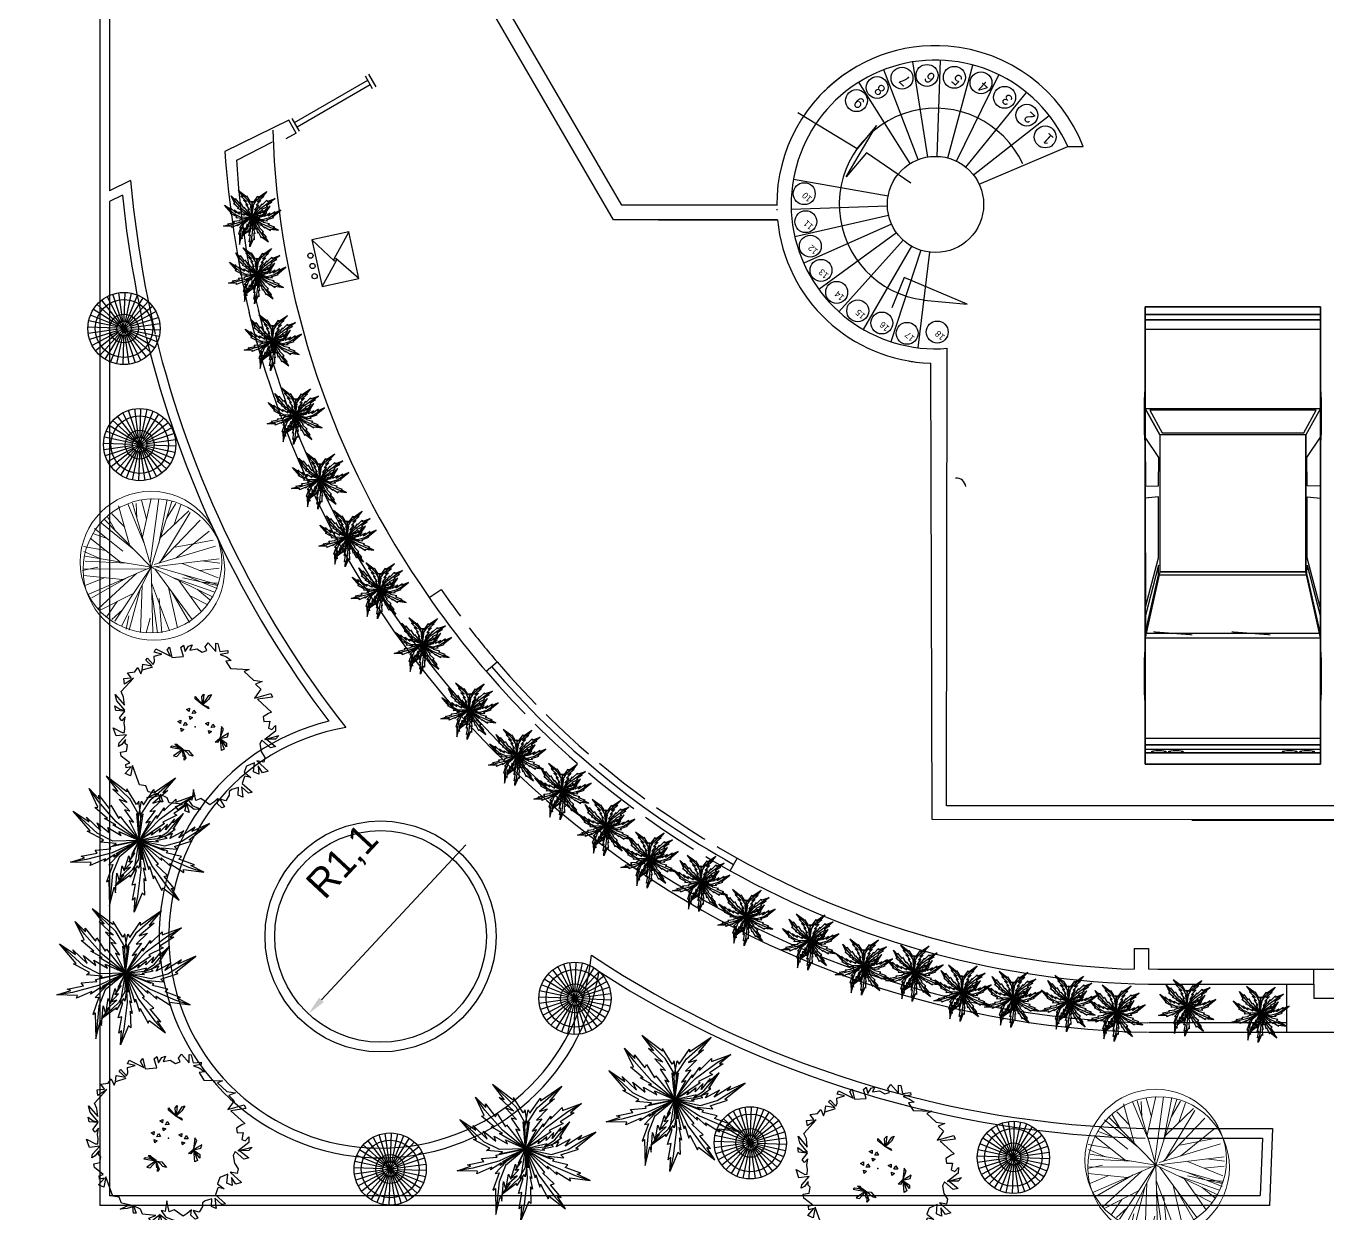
# Model space of a CAD drawing. Header units: millimetres. Extents: x 566 to 755, y 215 to 253.
# Drawn here: x 565.58 to 579.1, y 225.49 to 237.83 of the extents above; entities that cross this region are included whole.
import ezdxf
from ezdxf.enums import TextEntityAlignment as Align

# ---------------------------------------------------------------- set-up
doc = ezdxf.new("R2010")
doc.units = ezdxf.units.MM
doc.header["$LTSCALE"] = 0.05
doc.linetypes.add('ACAD_ISO02W100', pattern=[15, 12, -3])
for name, color, linetype in [('Arbol-Conservar', 84, 'Continuous'), ('escaleras', 30, 'Continuous'), ('muebles', 7, 'Continuous'), ('muros', 2, 'Continuous'), ('ventanas', 1, 'Continuous')]:
    doc.layers.add(name, color=color, linetype=linetype)
doc.layers.add('Arbol-existente', color=40, linetype='Continuous', lineweight=9)
doc.layers.add('TEXTO', color=7, linetype='Continuous', lineweight=9)
doc.styles.add('ARIAL', font='arial.ttf')
doc.dimstyles.new('ISO-25', dxfattribs={"dimtxt": 0.3, "dimasz": 0.2, "dimexe": 0.5, "dimexo": 0.25, "dimtad": 1, "dimtxsty": 'Standard', "dimcen": 0.02, "dimadec": 0, "dimazin": 0, "dimtfac": 1, "dimtmove": 0, "dimatfit": 3, "dimfxl": 1, "dimarcsym": 0})

# ---------------------------------------------------------------- blocks, each defined once
blk = doc.blocks.new('Palma yuca-0')
for points in [[(0, 0), (0.285, 0.887), (0.196, 0.786), (0.21, 1.337), (0.121, 1.236), (-0.121, 1.826), (-0.145, 1.727), (-0.76, 2.383)], [(0, 0), (0.128, 0.902), (-0.085, 1.469), (-0.76, 2.383)], [(-0.76, 2.383), (-0.445, 1.79), (-0.603, 1.901), (-0.187, 1.357), (-0.446, 1.515), (-0.148, 1.052), (-0.32, 1.131), (-0.096, 0.64), (-0.227, 0.731), (0, 0)], [(0, 0), (-0.725, 0.724), (-1.264, 1.484), (-1.539, 1.963), (-1.226, 1.567), (-1.22, 1.697), (-0.918, 1.209), (-0.851, 1.316), (-0.619, 0.824), (-0.571, 0.89), (0, 0), (-0.852, 0.627), (-0.747, 0.617), (-1.111, 0.882), (-1.007, 0.873), (-1.407, 1.287), (-1.304, 1.29), (-1.539, 1.963)], [(0, 0), (0.405, 0.941), (0.913, 1.722), (1.257, 2.154), (1.005, 1.717), (1.127, 1.76), (0.786, 1.299), (0.91, 1.276), (0.538, 0.879), (0.616, 0.859), (0, 0), (0.268, 1.023), (0.298, 0.922), (0.411, 1.358), (0.44, 1.258), (0.678, 1.783), (0.719, 1.688), (1.257, 2.154)], [(0, 0), (-0.51, 0.43), (-0.418, 0.402), (-0.636, 0.732), (-0.544, 0.704), (-0.621, 1.154), (-0.57, 1.103), (-0.446, 1.735)], [(0, 0), (-0.421, 0.499), (-0.508, 0.924), (-0.446, 1.735)], [(-0.446, 1.735), (-0.411, 1.256), (-0.358, 1.383), (-0.403, 0.895), (-0.306, 1.089), (-0.31, 0.695), (-0.237, 0.808), (-0.186, 0.425), (-0.141, 0.53), (0, 0)], [(0, 0), (0.554, 0.749), (0.523, 0.618), (0.963, 0.951), (0.933, 0.82), (1.553, 0.967), (1.487, 0.891), (2.378, 0.775)], [(0, 0), (-0.955, 0.372), (-1.867, 0.558), (-2.417, 0.617), (-1.928, 0.49), (-2.045, 0.432), (-1.477, 0.352), (-1.548, 0.248), (-1.004, 0.234), (-1.044, 0.164), (0, 0), (-0.917, 0.527), (-0.866, 0.435), (-1.256, 0.661), (-1.205, 0.569), (-1.745, 0.768), (-1.707, 0.673), (-2.417, 0.617)], [(0, 0), (0.658, 0.63), (1.242, 0.789), (2.378, 0.775)], [(2.378, 0.775), (1.713, 0.684), (1.895, 0.621), (1.211, 0.641), (1.491, 0.523), (0.94, 0.494), (1.105, 0.401), (0.576, 0.296), (0.726, 0.243), (0, 0)], [(0, 0), (-1.012, -0.158), (-1.895, -0.455), (-2.4, -0.68), (-1.913, -0.545), (-1.985, -0.653), (-1.454, -0.437), (-1.463, -0.563), (-0.985, -0.302), (-0.985, -0.383), (0, 0), (-1.057, -0.005), (-0.967, -0.059), (-1.418, -0.059), (-1.328, -0.113), (-1.895, -0.212), (-1.814, -0.275), (-2.4, -0.68)], [(0, 0), (-0.876, -0.317), (-0.742, -0.325), (-1.186, -0.652), (-1.052, -0.66), (-1.37, -1.213), (-1.278, -1.171), (-1.421, -2.058)], [(0, 0), (-0.792, -0.451), (-1.111, -0.965), (-1.421, -2.058)], [(-1.421, -2.058), (-1.144, -1.447), (-1.136, -1.64), (-0.96, -0.978), (-0.926, -1.28), (-0.742, -0.76), (-0.7, -0.945), (-0.448, -0.467), (-0.44, -0.627), (0, 0)], [(0, 0), (-0.527, -0.409), (-0.434, -0.385), (-0.665, -0.705), (-0.572, -0.681), (-0.668, -1.128), (-0.614, -1.079), (-0.516, -1.716)], [(0, 0), (-0.441, -0.481), (-0.545, -0.902), (-0.516, -1.716)], [(-0.516, -1.716), (-0.462, -1.238), (-0.414, -1.368), (-0.439, -0.878), (-0.35, -1.076), (-0.339, -0.682), (-0.269, -0.798), (-0.203, -0.417), (-0.162, -0.524), (0, 0)], [(0, 0), (-0.038, -1.024), (-0.229, -1.936), (-0.393, -2.463), (-0.316, -1.964), (-0.415, -2.048), (-0.263, -1.495), (-0.387, -1.519), (-0.184, -1.014), (-0.264, -1.023), (0, 0), (0.119, -1.051), (0.055, -0.968), (0.108, -1.415), (0.044, -1.332), (0.012, -1.907), (-0.06, -1.834), (-0.393, -2.463)], [(0, 0), (1.023, 0.055), (1.948, -0.052), (2.489, -0.168), (1.985, -0.136), (2.078, -0.227), (1.513, -0.126), (1.548, -0.247), (1.026, -0.091), (1.043, -0.17), (0, 0), (1.035, 0.214), (0.958, 0.143), (1.399, 0.236), (1.322, 0.165), (1.898, 0.186), (1.832, 0.107), (2.489, -0.168)], [(0, 0), (0.685, -0.631), (0.558, -0.587), (0.842, -1.06), (0.715, -1.015), (0.795, -1.648), (0.726, -1.574), (0.515, -2.447)], [(0, 0), (0.556, -0.722), (0.651, -1.32), (0.515, -2.447)], [(0.515, -2.447), (0.496, -1.777), (0.414, -1.951), (0.507, -1.273), (0.359, -1.538), (0.39, -0.988), (0.28, -1.142), (0.233, -0.604), (0.163, -0.748), (0, 0)], [(0, 0), (0.518, -0.774), (0.494, -0.641), (0.918, -0.994), (0.894, -0.862), (1.507, -1.038), (1.444, -0.959), (2.34, -0.883)], [(0, 0), (0.628, -0.66), (1.205, -0.846), (2.34, -0.883)], [(2.34, -0.883), (1.68, -0.762), (1.865, -0.707), (1.18, -0.696), (1.465, -0.591), (0.917, -0.537), (1.085, -0.452), (0.562, -0.322), (0.714, -0.276), (0, 0)]]:
    blk.add_lwpolyline(points)
blk.add_point((0, 0))
at = {"layer": 'TEXTO', "style": 'ARIAL'}
blk.add_attdef('0', text='', height=2.5, rotation=242.4412, dxfattribs=at).set_placement((-3.103, 1.619), align=Align.MIDDLE_CENTER)
blk = doc.blocks.new('Urapan-0')
for points in [[(-5.38, 0.31), (-5.61, 0.82), (-6.64, 0.82), (-6.46, 1.06), (-5.75, 1.06), (-6.36, 1.57), (-5.99, 1.71), (-5.61, 1.25), (-5.33, 1.71), (-5.29, 1.95), (-5.47, 2.18), (-5.57, 2.65), (-5.15, 2.88), (-5.8, 3.07), (-5.71, 3.26), (-5.24, 3.26), (-5.01, 2.93), (-4.96, 3.35), (-4.87, 3.72), (-4.02, 3.82), (-3.84, 4.19), (-3.13, 3.68), (-3.6, 4.38), (-3.32, 4.52), (-3.88, 4.66), (-4.58, 4.42), (-4.21, 4.8), (-3.46, 4.84), (-4.07, 5.22), (-3.74, 5.36), (-3.46, 4.8), (-3.32, 5.64), (-2.99, 5.59), (-3.27, 5.08), (-2.43, 5.69), (-2.06, 5.5), (-1.49, 5.69), (-2.01, 5.97), (-1.87, 6.11), (-1.49, 5.78), (-1.26, 6.15), (-0.89, 6.57), (-1.12, 6.01), (-1.4, 5.73), (-0.65, 6.15), (-0.23, 5.92), (0.19, 6.2), (1.6, 5.45), (1.17, 6.15), (1.6, 6.29), (1.6, 5.59), (1.83, 5.92), (2.02, 5.73), (1.88, 5.45), (2.72, 5.5), (2.95, 5.31), (2.67, 4.94), (2.91, 4.56), (3.14, 4.56), (3.33, 4.33), (3.28, 4.8), (3.37, 5.08), (3.52, 4.84), (3.52, 4), (4.04, 4.6), (4.63, 4.28), (3.89, 4.1), (3.75, 3.97), (3.98, 3.68), (4.25, 3.46), (4.51, 3.05), (4.5, 3.44), (4.78, 3.4), (4.83, 2.74), (5.39, 3.16), (5.67, 2.93), (5.2, 2.88), (4.87, 2.69), (5.81, 2.55), (6.23, 2.27), (5.15, 2.41), (5.62, 1.99), (6.04, 1.81), (6.04, 0.4), (6.23, 1.2), (6.56, 0.92), (6.18, 0.5), (6.65, 0.4), (6.29, -0.03), (6.32, -0.43), (5.83, -0.22), (5.94, -0.49)], [(-0.45, 1.92), (-0.1, 1.96), (0.11, 1.94), (0.26, 2.06), (-0.45, 1.95), (0.02, 2.13), (0.31, 2.31), (0.35, 2.45), (-0.45, 1.96), (-0.26, 2.78), (-0.49, 2.65), (-0.48, 1.97), (-0.84, 1.7), (-1.39, 1.79), (-1.14, 1.91), (-0.83, 1.89), (-0.45, 1.95), (-1.08, 2.26), (-1.09, 2.49), (-0.89, 2.21), (-0.85, 2.31), (-0.51, 1.99)], [(-0.14, -6.06), (0.04, -5.68), (-0.94, -5.66), (-1.5, -6.03), (-1.26, -5.54), (-1.83, -5.52), (-1.92, -4.68), (-2.62, -5.8), (-2.9, -5.66), (-2.15, -4.77), (-3.61, -4.77), (-3.51, -4.54), (-3.37, -4.07), (-3.65, -3.84), (-3.98, -4.16), (-4.26, -3.7), (-4.54, -3.79), (-4.54, -4.21), (-4.82, -3.88), (-4.64, -2.85), (-5.24, -3.79), (-5.24, -3.42), (-4.73, -2.95), (-5.62, -3), (-5.38, -2.67), (-4.5, -2.67), (-4.59, -2.34), (-5.06, -1.97), (-5.57, -1.83), (-5.76, -1.5), (-5.29, -1.22), (-6.46, -1.22), (-6.23, -0.84), (-5.62, -0.99), (-6.09, -0.56), (-5.67, -0.42), (-5.24, -0.99), (-4.96, -0.38), (-5.15, 0.09), (-5.81, 0.04), (-5.38, 0.28)], [(-2.07, -0.61), (-2.65, -0.67), (-2.83, -0.47), (-2.03, -0.61), (-2.36, -1.08), (-2.24, -1.33), (-2.01, -0.59), (-1.75, -1.32), (-1.49, -1.37), (-2.01, -0.63), (-2.81, -0.21), (-2.73, 0.01), (-2.05, -0.63), (-2.1, -0.25), (-1.95, -0.14), (-1.99, -0.61)], [(5.51, -1.21), (5.94, -0.49), (6.21, -0.89), (5.61, -1.26), (6.26, -1.26), (6.26, -1.45), (5.61, -1.4), (5.7, -1.63), (5.98, -1.91), (5.65, -2.43), (6.17, -2.15), (6.26, -2.43), (5.04, -2.76), (5.56, -2.94), (5.56, -3.22), (4.9, -2.76), (4.29, -3.41), (4.9, -3.78), (4.86, -4.06), (4.44, -3.78), (4.53, -4.25), (4.39, -4.53), (4.25, -4.11), (3.92, -4.53), (3.45, -4.63), (3.26, -4.95), (3.55, -5.09), (3.59, -5.47), (2.7, -5.37), (3.12, -5.84), (2.98, -5.93), (2.47, -5.56), (2.05, -6.03), (1.91, -5.89), (2.28, -5.42), (1.81, -5.61), (1.35, -5.65), (1.63, -5.33), (0.97, -5.14), (-0.14, -6.06)], [(0.7, -1.61), (1.17, -2.07), (1.17, -2.31), (0.69, -1.63), (0.83, -2.5), (0.74, -2.68), (0.64, -2.25), (0.7, -1.64), (0.29, -1.8), (0.14, -1.73), (0.7, -1.63), (1.43, -1.59), (1.56, -1.72), (0.74, -1.64)]]:
    blk.add_lwpolyline(points)
for points in [[(0.74, 0.83), (0.51, 0.74), (0.54, 0.99)], [(0.53, 0.33), (0.74, 0.53), (0.81, 0.25)], [(1, 0.57), (1.26, 0.6), (1.16, 0.36)], [(-0.96, -0.48), (-1.19, -0.57), (-1.15, -0.32)], [(-1.16, -0.98), (-0.95, -0.78), (-0.88, -1.06)], [(-0.69, -0.74), (-0.43, -0.71), (-0.53, -0.95)], [(0.86, -0.3), (0.63, -0.39), (0.67, -0.15)], [(0.66, -0.8), (0.87, -0.6), (0.94, -0.88)], [(1.12, -0.56), (1.39, -0.53), (1.28, -0.77)]]:
    blk.add_lwpolyline(points, close=True)
blk.add_point((0, 0))
at = {"layer": 'TEXTO', "style": 'ARIAL'}
blk.add_attdef('0', text='', height=5, rotation=242.4412, dxfattribs=at).set_placement((-12.41, 6.48), align=Align.MIDDLE_CENTER)
blk = doc.blocks.new('Arbol existente')
for p, q in [((-0.497, 3.502), (-0.397, 4.517)), ((-0.304, 2.139), (0.634, 4.597)), ((0.157, 3.346), (-0.004, 4.602)), ((0.449, 0.98), (0.796, 4.583)), ((-2.312, 2.677), (-2.792, 3.615)), ((-0.366, 1.338), (-2.479, 3.854)), ((-0.45, 1.647), (-1.794, 4.258)), ((-1.111, 3.538), (-1.589, 4.356)), ((0, 0), (-1.205, 4.412)), ((0, 0), (-0.634, 4.465)), ((0, 0), (1.961, 4.275)), ((0.714, 1.556), (1.621, 4.337)), ((1.941, 2.73), (2.546, 4.003)), ((-1.863, 1.259), (-3.593, 2.876)), ((-1.175, 1.245), (-3.376, 3.097)), ((0, 0), (-3.125, 3.309)), ((0.115, 0.251), (3.424, 3.282)), ((0.901, 1.964), (3.1, 3.584)), ((1.442, 0.923), (3.676, 2.745)), ((2.757, 2.48), (3.372, 3.354)), ((-1.829, 0.244), (-4.17, 1.893)), ((-0.74, 0.784), (-3.908, 2.432)), ((0, 0), (3.9, 2.497)), ((2.979, 1.907), (4.193, 2.323)), ((3.109, 1.247), (4.443, 2.075)), ((-2.215, 0.323), (-4.537, 1.071)), ((1.819, 1.165), (4.494, 1.336)), ((3.661, 0.596), (4.573, 0.967)), ((-0.265, -0.077), (-4.545, 0.801)), ((1.709, -0.106), (4.75, 0.053)), ((2.195, 0.486), (4.7, 0.639)), ((-2.074, -0.605), (-4.664, -0.021)), ((-3.334, -0.321), (-4.663, -0.689)), ((0, 0), (-4.482, -1.308)), ((-1.643, -0.479), (-4.435, -1.655)), ((-0.181, -0.208), (-4.214, -2.187)), ((0, 0), (-3.119, -3.587)), ((-0.04, -0.273), (-2.336, -4.074)), ((-0.213, -0.559), (-0.336, -4.682)), ((-0.218, -0.74), (0.528, -4.624)), ((0, 0), (1.973, -4.339)), ((0, 0), (3.932, -2.436)), ((0, 0), (4.675, -0.291)), ((0.232, -0.149), (2.768, -3.866)), ((2.156, -0.134), (4.522, -1.644)), ((3.246, -0.829), (4.494, -0.924)), ((3.53, -0.22), (4.585, -0.548)), ((-3.395, -0.991), (-4.537, -1.042)), ((-1.969, -1.085), (-4.393, -1.96)), ((-2.121, -0.921), (-4.268, -2.119)), ((-3.344, -1.603), (-4.162, -2.253)), ((-1.417, -1.63), (-3.935, -2.548)), ((-0.844, -1.604), (-1.312, -4.538)), ((0.708, -1.558), (2.311, -4.225)), ((1.455, -0.902), (4.151, -2.171)), ((1.836, -1.138), (3.175, -3.528)), ((-2.632, -2.073), (-3.551, -3.101)), ((-2.321, -2.669), (-3.347, -3.395)), ((-0.311, -2.138), (-1.932, -4.269)), ((0.894, -1.967), (0.682, -4.651)), ((2.468, -2.265), (3.606, -2.992)), ((3.007, -1.863), (3.721, -2.589)), ((0.792, -3.255), (1.369, -4.571)), ((1.464, -3.22), (1.692, -4.423))]:
    blk.add_line(p, q)
for centre in [(-0.25, 0), (0.25, -0.25)]:
    blk.add_circle(centre, 4.903)
blk = doc.blocks.new('*D11')
at = {"layer": 'Defpoints', "color": 0}
for p in [(569.261, 228.364), (568.511, 227.559)]:
    blk.add_point(p, dxfattribs=at)
at = {"layer": 'muros', "color": 0, "lineweight": -2}
blk.add_line((570.147, 229.315), (568.648, 227.706), dxfattribs=at)
at = {"layer": 'muros', "color": 0}
blk.add_solid([(568.623, 227.729), (568.672, 227.683), (568.511, 227.559)], dxfattribs=at)
at = {"layer": 'muros', "color": 0, "insert": (568.88, 229.129), "char_height": 0.3, "attachment_point": 5, "rotation": 47.0249}
blk.add_mtext('R1,1', dxfattribs=at)
blk = doc.blocks.new('car')
at = {"color": 8, "extrusion": (-0.51416, 1.80689e-15, 0.857694), "const_width": 0.0127, "elevation": 0.047}
for points in [[(-1.452, 1.997), (-1.857, 2.033)], [(-0.64, 1.997), (-1.045, 2.033)]]:
    blk.add_lwpolyline(points, dxfattribs=at)
at = {"color": 8, "extrusion": (-1.22515e-16, 1, -1.83772e-16)}
for centre, radius in [((-1.259, 0.388, 1.941), 0.388), ((-1.259, 0.388, 1.945), 0.251), ((-3.962, 0.388, 1.941), 0.388), ((-3.962, 0.388, 1.945), 0.251)]:
    blk.add_circle(centre, radius, dxfattribs=at)
at = {"extrusion": (-1.22515e-16, 1, -1.83772e-16)}
for centre, radius in [((-1.259, 0.388, 1.948), 0.194), ((-1.259, 0.388, 1.948), 0.138), ((-3.962, 0.388, 1.948), 0.194), ((-3.962, 0.388, 1.948), 0.138)]:
    blk.add_circle(centre, radius, dxfattribs=at)
at = {"color": 7, "extrusion": (-0.985083, 9.05695e-16, 0.172078)}
for centre in [(-1.801, 0.876, -0.329), (-1.622, 0.876, -0.329), (-0.44, 0.876, -0.329), (-0.26, 0.876, -0.329)]:
    blk.add_circle(centre, 0.0762, dxfattribs=at)
at = {"color": 8, "extrusion": (-1.22515e-16, -1, -1.83772e-16)}
for centre, radius in [((1.259, 0.388, -0.12), 0.388), ((1.259, 0.388, -0.117), 0.251), ((3.962, 0.388, -0.12), 0.388), ((3.962, 0.388, -0.117), 0.251)]:
    blk.add_circle(centre, radius, dxfattribs=at)
at = {"extrusion": (-1.22515e-16, -1, -1.83772e-16)}
for centre, radius in [((1.259, 0.388, -0.114), 0.194), ((1.259, 0.388, -0.114), 0.138), ((3.962, 0.388, -0.114), 0.194), ((3.962, 0.388, -0.114), 0.138)]:
    blk.add_circle(centre, radius, dxfattribs=at)
at = {"color": 8}
for points in [[(0.462, 0.12, 0.713), (0.462, 1.941, 0.713), (0.343, 1.941, 0.673), (0.343, 0.12, 0.673)], [(0.343, 1.941, 0.673), (0.343, 0.12, 0.673), (0.343, 0.12, 0.488), (0.343, 1.941, 0.488)], [(0.343, 0.12, 0.488), (0.343, 1.941, 0.488), (0.546, 1.941, 0.434), (0.546, 0.12, 0.434)], [(0.462, 1.941, 0.713), (0.343, 1.941, 0.673), (0.343, 1.941, 0.488), (0.546, 1.941, 0.434)], [(4.864, 0.12, 0.401), (5.098, 0.12, 0.401), (5.098, 1.941, 0.401), (4.864, 1.941, 0.401)], [(5.098, 1.941, 0.627), (5.098, 1.941, 0.401), (4.864, 1.941, 0.401), (5.019, 1.941, 0.627)], [(5.019, 1.941, 0.627), (5.098, 1.941, 0.627), (5.098, 0.12, 0.627), (5.019, 0.12, 0.627)], [(5.098, 1.941, 0.627), (5.098, 1.941, 0.401), (5.098, 0.12, 0.401), (5.098, 0.12, 0.627)], [(0.462, 0.12, 0.713), (0.343, 0.12, 0.673), (0.343, 0.12, 0.488), (0.546, 0.12, 0.434)], [(5.098, 0.12, 0.627), (5.098, 0.12, 0.401), (4.864, 0.12, 0.401), (5.019, 0.12, 0.627)]]:
    blk.add_3dface(points, dxfattribs=at)
for points in [[(0.496, 0.12, 0.906), (0.496, 1.941, 0.906), (0.462, 1.941, 0.713), (0.462, 0.12, 0.713)], [(1.043, 1.941, 0.762), (0.885, 1.941, 0.604), (0.462, 1.941, 0.713), (0.496, 1.941, 0.906)], [(0.885, 1.941, 0.604), (0.827, 1.941, 0.388), (0.546, 1.941, 0.434), (0.462, 1.941, 0.713)], [(1.043, 1.941, 0.762), (1.259, 1.941, 0.82), (1.238, 1.941, 0.993), (0.496, 1.941, 0.906)], [(1.659, 1.941, 1.042), (1.659, 0.12, 1.042), (0.496, 0.12, 0.906), (0.496, 1.941, 0.906)], [(0.614, 0.12, 0.348), (0.546, 0.12, 0.434), (0.546, 1.941, 0.434), (0.614, 1.941, 0.348)], [(0.546, 1.941, 0.434), (0.614, 1.941, 0.348), (0.831, 1.941, 0.329), (0.827, 1.941, 0.388)], [(1.659, 1.941, 1.042), (1.474, 1.941, 0.762), (1.259, 1.941, 0.82), (1.238, 1.941, 0.993)], [(3.746, 1.941, 0.762), (3.744, 1.941, 1.059), (1.659, 1.941, 1.042), (1.474, 1.941, 0.762)], [(3.589, 1.941, 0.604), (3.746, 1.941, 0.762), (1.474, 1.941, 0.762), (1.632, 1.941, 0.604)], [(1.632, 1.941, 0.604), (1.68, 1.941, 0.426), (3.531, 1.941, 0.388), (3.589, 1.941, 0.604)], [(2.344, 1.789, 1.453), (1.659, 1.941, 1.042), (1.659, 0.12, 1.042), (2.344, 0.273, 1.453)], [(2.344, 1.789, 1.453), (1.659, 1.941, 1.042), (4.042, 1.941, 1.061), (3.766, 1.789, 1.453)], [(1.68, 1.941, 0.426), (1.69, 1.941, 0.277), (3.523, 1.941, 0.277), (3.531, 1.941, 0.388)], [(4.042, 1.941, 1.061), (3.962, 1.941, 0.82), (3.746, 1.941, 0.762), (3.744, 1.941, 1.059)], [(3.766, 1.789, 1.453), (4.042, 1.941, 1.061), (4.042, 0.12, 1.061), (3.766, 0.273, 1.453)], [(4.963, 1.941, 0.942), (4.042, 1.941, 1.061), (3.962, 1.941, 0.82), (4.178, 1.941, 0.762)], [(4.042, 0.12, 1.061), (4.963, 0.12, 0.942), (4.963, 1.941, 0.942), (4.042, 1.941, 1.061)], [(4.336, 1.941, 0.604), (4.178, 1.941, 0.762), (4.963, 1.941, 0.942), (4.963, 1.941, 0.81)], [(4.336, 1.941, 0.604), (4.963, 1.941, 0.81), (5.019, 1.941, 0.762), (5.019, 1.941, 0.627)], [(4.394, 1.941, 0.388), (4.336, 1.941, 0.604), (5.019, 1.941, 0.627), (4.864, 1.941, 0.401)], [(4.864, 1.941, 0.401), (4.839, 1.941, 0.365), (4.389, 1.941, 0.325), (4.394, 1.941, 0.388)], [(4.963, 0.12, 0.81), (5.019, 0.12, 0.762), (5.019, 1.941, 0.762), (4.963, 1.941, 0.81)], [(4.963, 0.12, 0.942), (4.963, 0.12, 0.81), (4.963, 1.941, 0.81), (4.963, 1.941, 0.942)], [(5.019, 0.12, 0.762), (5.019, 0.12, 0.627), (5.019, 1.941, 0.627), (5.019, 1.941, 0.762)], [(3.766, 1.789, 1.453), (2.344, 1.789, 1.453), (2.344, 0.273, 1.453), (3.766, 0.273, 1.453)], [(4.042, 0.12, 1.061), (3.766, 0.273, 1.453), (2.344, 0.273, 1.453), (1.659, 0.12, 1.042)], [(1.043, 0.12, 0.762), (0.885, 0.12, 0.604), (0.462, 0.12, 0.713), (0.496, 0.12, 0.906)], [(0.885, 0.12, 0.604), (0.827, 0.12, 0.388), (0.546, 0.12, 0.434), (0.462, 0.12, 0.713)], [(1.043, 0.12, 0.762), (1.259, 0.12, 0.82), (1.238, 0.12, 0.993), (0.496, 0.12, 0.906)], [(0.546, 0.12, 0.434), (0.614, 0.12, 0.348), (0.831, 0.12, 0.329), (0.827, 0.12, 0.388)], [(1.659, 0.12, 1.042), (1.474, 0.12, 0.762), (1.259, 0.12, 0.82), (1.238, 0.12, 0.993)], [(3.746, 0.12, 0.762), (3.744, 0.12, 1.059), (1.659, 0.12, 1.042), (1.474, 0.12, 0.762)], [(1.632, 0.12, 0.604), (1.68, 0.12, 0.426), (3.531, 0.12, 0.388), (3.589, 0.12, 0.604)], [(1.68, 0.12, 0.426), (1.69, 0.12, 0.277), (3.523, 0.12, 0.277), (3.531, 0.12, 0.388)], [(4.042, 0.12, 1.061), (3.962, 0.12, 0.82), (3.746, 0.12, 0.762), (3.744, 0.12, 1.059)], [(4.963, 0.12, 0.942), (4.042, 0.12, 1.061), (3.962, 0.12, 0.82), (4.178, 0.12, 0.762)], [(4.336, 0.12, 0.604), (4.178, 0.12, 0.762), (4.963, 0.12, 0.942), (4.963, 0.12, 0.81)], [(4.336, 0.12, 0.604), (4.963, 0.12, 0.81), (5.019, 0.12, 0.762), (5.019, 0.12, 0.627)], [(4.394, 0.12, 0.388), (4.336, 0.12, 0.604), (5.019, 0.12, 0.627), (4.864, 0.12, 0.401)], [(4.864, 0.12, 0.401), (4.839, 0.12, 0.365), (4.389, 0.12, 0.325), (4.394, 0.12, 0.388)]]:
    blk.add_3dface(points)
at = {"color": 4}
for points in [[(2.311, 1.802, 1.437), (2.311, 0.261, 1.437), (1.701, 0.125, 1.071), (1.701, 1.941, 1.071)], [(2.311, 1.802, 1.437), (2.412, 1.803, 1.423), (1.888, 1.939, 1.067), (1.701, 1.941, 1.071)], [(1.977, 1.939, 1.069), (2.488, 1.803, 1.425), (3.124, 1.803, 1.429), (3.108, 1.941, 1.073)], [(3.238, 1.802, 1.432), (3.53, 1.8, 1.439), (3.743, 1.941, 1.077), (3.235, 1.94, 1.076)], [(3.788, 0.294, 1.427), (4.022, 0.167, 1.094), (4.022, 1.894, 1.094), (3.788, 1.767, 1.427)], [(2.311, 0.261, 1.437), (2.412, 0.259, 1.423), (1.888, 0.122, 1.067), (1.701, 0.125, 1.071)], [(1.977, 0.123, 1.069), (2.488, 0.259, 1.425), (3.124, 0.259, 1.429), (3.108, 0.121, 1.073)], [(3.238, 0.26, 1.432), (3.53, 0.261, 1.439), (3.743, 0.12, 1.077), (3.235, 0.122, 1.076)]]:
    blk.add_3dface(points, dxfattribs=at)
at = {"invisible_edges": 2}
blk.add_3dface([(3.589, 0.12, 0.604), (3.746, 0.12, 0.762), (1.474, 0.12, 0.762), (1.632, 0.12, 0.604)], dxfattribs=at)

msp = doc.modelspace()

# ---------------------------------------------------------------- linework, layer by layer
at = {"layer": 'Arbol-Conservar'}
for p, q in [((566.59, 234.688), (566.364, 234.977)), ((566.56, 234.748), (566.419, 235.013)), ((566.592, 234.689), (566.479, 235.039)), ((566.584, 234.756), (566.543, 235.053)), ((566.595, 234.689), (566.608, 235.057)), ((566.598, 234.689), (566.735, 235.03)), ((566.61, 234.755), (566.673, 235.049)), ((566.634, 234.746), (566.793, 235)), ((566.588, 234.686), (566.277, 234.881)), ((566.539, 234.732), (566.316, 234.933)), ((566.6, 234.688), (566.846, 234.961)), ((566.601, 234.686), (566.926, 234.858)), ((566.654, 234.728), (566.89, 234.913)), ((566.52, 234.685), (566.22, 234.695)), ((566.587, 234.684), (566.228, 234.76)), ((566.525, 234.71), (566.247, 234.822)), ((566.602, 234.683), (566.966, 234.734)), ((566.666, 234.705), (566.951, 234.798)), ((566.587, 234.681), (566.223, 234.63)), ((566.523, 234.659), (566.238, 234.566)), ((566.588, 234.678), (566.264, 234.506)), ((566.536, 234.636), (566.299, 234.451)), ((566.59, 234.676), (566.344, 234.403)), ((566.555, 234.618), (566.396, 234.364)), ((566.592, 234.675), (566.454, 234.334)), ((566.579, 234.609), (566.517, 234.315)), ((566.594, 234.674), (566.582, 234.307)), ((566.597, 234.675), (566.711, 234.325)), ((566.599, 234.676), (566.826, 234.386)), ((566.601, 234.678), (566.913, 234.483)), ((566.602, 234.68), (566.962, 234.604)), ((566.605, 234.608), (566.647, 234.311)), ((566.63, 234.616), (566.771, 234.351)), ((566.65, 234.632), (566.873, 234.431)), ((566.664, 234.654), (566.942, 234.542)), ((566.67, 234.679), (566.97, 234.669)), ((566.753, 233.481), (566.527, 233.77)), ((566.723, 233.541), (566.582, 233.806)), ((566.755, 233.482), (566.642, 233.831)), ((566.747, 233.549), (566.706, 233.846)), ((566.758, 233.482), (566.771, 233.849)), ((566.761, 233.482), (566.898, 233.822)), ((566.763, 233.48), (567.009, 233.753)), ((566.773, 233.548), (566.836, 233.841)), ((566.798, 233.538), (566.956, 233.793)), ((566.688, 233.503), (566.41, 233.615)), ((566.751, 233.479), (566.44, 233.673)), ((566.702, 233.525), (566.479, 233.726)), ((566.764, 233.478), (567.089, 233.651)), ((566.817, 233.521), (567.053, 233.705)), ((566.683, 233.477), (566.383, 233.488)), ((566.75, 233.476), (566.391, 233.553)), ((566.765, 233.476), (567.129, 233.527)), ((566.829, 233.498), (567.114, 233.59)), ((566.75, 233.474), (566.386, 233.422)), ((566.686, 233.451), (566.401, 233.359)), ((566.751, 233.471), (566.427, 233.299)), ((566.699, 233.428), (566.462, 233.244)), ((566.753, 233.469), (566.507, 233.196)), ((566.718, 233.411), (566.559, 233.157)), ((566.755, 233.468), (566.617, 233.127)), ((566.742, 233.401), (566.68, 233.108)), ((566.758, 233.467), (566.745, 233.1)), ((566.76, 233.467), (566.874, 233.118)), ((566.762, 233.469), (566.989, 233.179)), ((566.764, 233.471), (567.076, 233.276)), ((566.765, 233.473), (567.125, 233.397)), ((566.768, 233.4), (566.81, 233.103)), ((566.793, 233.408), (566.934, 233.143)), ((566.814, 233.424), (567.036, 233.224)), ((566.827, 233.447), (567.105, 233.334)), ((566.833, 233.472), (567.133, 233.462)), ((571.279, 227.728), (571.165, 228.077)), ((571.271, 227.795), (571.229, 228.092)), ((571.281, 227.728), (571.294, 228.095)), ((571.297, 227.794), (571.359, 228.087)), ((571.225, 227.771), (571.002, 227.972)), ((571.276, 227.726), (571.05, 228.016)), ((571.246, 227.787), (571.105, 228.052)), ((571.284, 227.728), (571.421, 228.068)), ((571.286, 227.726), (571.532, 227.999)), ((571.321, 227.784), (571.48, 228.039)), ((571.34, 227.767), (571.577, 227.951)), ((571.274, 227.722), (570.914, 227.799)), ((571.211, 227.749), (570.933, 227.861)), ((571.275, 227.725), (570.963, 227.919)), ((571.288, 227.724), (571.612, 227.897)), ((571.352, 227.744), (571.638, 227.836)), ((571.206, 227.723), (570.906, 227.734)), ((571.274, 227.72), (570.91, 227.668)), ((571.21, 227.697), (570.924, 227.605)), ((571.274, 227.717), (570.95, 227.545)), ((571.222, 227.674), (570.986, 227.49)), ((571.276, 227.715), (571.03, 227.442)), ((571.278, 227.714), (571.141, 227.373)), ((571.281, 227.713), (571.268, 227.346)), ((571.283, 227.713), (571.397, 227.364)), ((571.286, 227.715), (571.512, 227.425)), ((571.287, 227.717), (571.599, 227.522)), ((571.288, 227.722), (571.652, 227.773)), ((571.288, 227.719), (571.648, 227.643)), ((571.337, 227.67), (571.56, 227.47)), ((571.351, 227.692), (571.629, 227.58)), ((571.356, 227.718), (571.656, 227.707)), ((571.241, 227.657), (571.082, 227.403)), ((571.265, 227.647), (571.203, 227.354)), ((571.291, 227.646), (571.333, 227.349)), ((571.316, 227.654), (571.457, 227.389)), ((573.092, 226.294), (573.05, 226.591)), ((573.103, 226.227), (573.116, 226.594)), ((573.118, 226.293), (573.181, 226.586)), ((573.047, 226.27), (572.824, 226.47)), ((573.098, 226.225), (572.872, 226.515)), ((573.067, 226.286), (572.927, 226.551)), ((573.1, 226.227), (572.987, 226.576)), ((573.105, 226.226), (573.243, 226.567)), ((573.108, 226.225), (573.353, 226.498)), ((573.142, 226.283), (573.301, 226.537)), ((573.162, 226.266), (573.398, 226.45)), ((569.351, 226.021), (569.309, 226.318)), ((569.361, 225.954), (569.374, 226.321)), ((569.377, 226.02), (569.439, 226.314)), ((573.033, 226.248), (572.755, 226.36)), ((573.096, 226.223), (572.785, 226.418)), ((573.109, 226.223), (573.434, 226.395)), ((573.174, 226.243), (573.459, 226.335)), ((575.781, 226.119), (575.559, 226.319)), ((575.833, 226.074), (575.606, 226.364)), ((575.802, 226.135), (575.661, 226.4)), ((575.835, 226.076), (575.721, 226.425)), ((575.827, 226.143), (575.785, 226.44)), ((575.837, 226.076), (575.85, 226.443)), ((575.84, 226.075), (575.978, 226.416)), ((575.842, 226.074), (576.088, 226.347)), ((575.853, 226.142), (575.915, 226.435)), ((575.877, 226.132), (576.036, 226.386)), ((569.305, 225.997), (569.082, 226.198)), ((569.356, 225.953), (569.13, 226.242)), ((569.326, 226.013), (569.185, 226.278)), ((569.359, 225.954), (569.245, 226.303)), ((569.364, 225.954), (569.502, 226.294)), ((569.366, 225.952), (569.612, 226.225)), ((569.401, 226.01), (569.56, 226.265)), ((569.42, 225.993), (569.657, 226.178)), ((573.028, 226.222), (572.728, 226.233)), ((573.095, 226.218), (572.731, 226.167)), ((573.095, 226.221), (572.736, 226.297)), ((573.031, 226.196), (572.746, 226.104)), ((573.096, 226.216), (572.771, 226.043)), ((573.098, 226.214), (572.852, 225.941)), ((573.1, 226.212), (572.962, 225.872)), ((573.102, 226.212), (573.089, 225.845)), ((573.105, 226.212), (573.218, 225.863)), ((573.107, 226.214), (573.333, 225.924)), ((573.109, 226.215), (573.421, 226.021)), ((573.11, 226.22), (573.474, 226.272)), ((573.11, 226.218), (573.469, 226.141)), ((573.172, 226.191), (573.45, 226.079)), ((573.178, 226.217), (573.477, 226.206)), ((575.768, 226.097), (575.49, 226.209)), ((575.831, 226.072), (575.519, 226.267)), ((575.844, 226.072), (576.168, 226.245)), ((575.896, 226.115), (576.133, 226.299)), ((575.909, 226.092), (576.194, 226.184)), ((569.292, 225.975), (569.013, 226.087)), ((569.355, 225.951), (569.043, 226.145)), ((569.368, 225.95), (569.692, 226.123)), ((569.432, 225.97), (569.718, 226.063)), ((573.043, 226.173), (572.807, 225.989)), ((573.063, 226.156), (572.904, 225.901)), ((573.087, 226.146), (573.025, 225.853)), ((573.113, 226.145), (573.155, 225.848)), ((573.138, 226.153), (573.279, 225.888)), ((573.158, 226.169), (573.381, 225.968)), ((575.762, 226.071), (575.462, 226.082)), ((575.83, 226.067), (575.466, 226.016)), ((575.83, 226.07), (575.47, 226.146)), ((575.766, 226.045), (575.481, 225.953)), ((575.831, 226.065), (575.506, 225.892)), ((575.832, 226.063), (575.586, 225.79)), ((575.834, 226.062), (575.697, 225.721)), ((575.837, 226.061), (575.824, 225.694)), ((575.84, 226.061), (575.953, 225.712)), ((575.842, 226.063), (576.068, 225.773)), ((575.844, 226.064), (576.155, 225.87)), ((575.845, 226.07), (576.209, 226.121)), ((575.845, 226.067), (576.204, 225.99)), ((575.912, 226.066), (576.212, 226.055)), ((569.286, 225.949), (568.986, 225.96)), ((569.354, 225.946), (568.99, 225.895)), ((569.354, 225.948), (568.994, 226.025)), ((569.29, 225.924), (569.004, 225.831)), ((569.354, 225.943), (569.03, 225.771)), ((569.356, 225.941), (569.11, 225.668)), ((569.358, 225.94), (569.221, 225.599)), ((569.361, 225.939), (569.348, 225.572)), ((569.363, 225.94), (569.477, 225.59)), ((569.366, 225.941), (569.592, 225.651)), ((569.367, 225.943), (569.679, 225.748)), ((569.368, 225.945), (569.728, 225.869)), ((569.369, 225.948), (569.732, 225.999)), ((569.431, 225.919), (569.709, 225.806)), ((569.436, 225.944), (569.736, 225.934)), ((575.778, 226.022), (575.542, 225.838)), ((575.797, 226.005), (575.638, 225.75)), ((575.822, 225.995), (575.759, 225.702)), ((575.848, 225.994), (575.889, 225.697)), ((575.872, 226.002), (576.013, 225.737)), ((575.893, 226.018), (576.116, 225.818)), ((575.907, 226.04), (576.185, 225.928)), ((569.302, 225.901), (569.066, 225.716)), ((569.321, 225.883), (569.162, 225.629)), ((569.345, 225.873), (569.283, 225.58)), ((569.372, 225.872), (569.413, 225.575)), ((569.396, 225.88), (569.537, 225.616)), ((569.417, 225.897), (569.64, 225.696))]:
    msp.add_line(p, q, dxfattribs=at)
for centre, radius in [((566.595, 234.682), 0.375), ((566.595, 234.682), 0.3), ((566.595, 234.682), 0.15), ((566.595, 234.682), 0.075), ((566.595, 234.682), 0.0075), ((566.758, 233.475), 0.375), ((566.758, 233.475), 0.3), ((566.758, 233.475), 0.15), ((566.758, 233.475), 0.075), ((566.758, 233.475), 0.0075), ((571.281, 227.721), 0.375), ((571.281, 227.721), 0.3), ((571.281, 227.721), 0.15), ((571.281, 227.721), 0.075), ((571.281, 227.721), 0.0075), ((573.103, 226.219), 0.375), ((573.103, 226.219), 0.3), ((569.361, 225.947), 0.375), ((573.103, 226.219), 0.15), ((575.837, 226.068), 0.375), ((575.837, 226.068), 0.3), ((569.361, 225.947), 0.3), ((573.103, 226.219), 0.075), ((573.103, 226.219), 0.0075), ((575.837, 226.068), 0.15), ((569.361, 225.947), 0.15), ((575.837, 226.068), 0.075), ((575.837, 226.068), 0.0075), ((569.361, 225.947), 0.075), ((569.361, 225.947), 0.0075)]:
    msp.add_circle(centre, radius, dxfattribs=at)
at = {"layer": 'escaleras'}
for p, q in [((574.95, 236.464), (574.793, 237.452)), ((575.045, 236.47), (575.08, 237.47)), ((575.157, 236.454), (575.416, 237.419)), ((574.849, 236.437), (574.49, 237.371)), ((575.247, 236.42), (575.686, 237.319)), ((575.247, 236.42), (575.686, 237.319)), ((574.763, 236.395), (574.233, 237.243)), ((575.343, 236.359), (575.972, 237.136)), ((575.422, 236.278), (576.21, 236.894)), ((575.481, 236.182), (576.402, 236.573)), ((574.536, 236.057), (573.551, 236.231)), ((574.528, 235.953), (573.529, 235.918)), ((574.541, 235.858), (573.566, 235.633)), ((574.571, 235.767), (573.658, 235.36)), ((574.624, 235.677), (573.815, 235.089)), ((574.693, 235.599), (574.024, 234.856)), ((574.778, 235.538), (574.278, 234.672)), ((574.874, 235.495), (574.565, 234.544)), ((574.967, 235.474), (574.845, 234.482))]:
    msp.add_line(p, q, dxfattribs=at)
at = {"layer": 'escaleras', "color": 5}
for p, q in [((574.214, 236.548), (573.597, 236.922)), ((574.099, 236.259), (574.414, 236.793)), ((574.414, 236.793), (574.214, 236.548)), ((574.312, 236.507), (574.099, 236.259)), ((574.77, 236.192), (574.312, 236.507))]:
    msp.add_line(p, q, dxfattribs=at)
at = {"layer": 'escaleras', "color": 4}
for p, q in [((574.703, 235.212), (574.575, 234.898)), ((575.356, 234.936), (574.703, 235.212)), ((574.906, 234.978), (575.356, 234.936))]:
    msp.add_line(p, q, dxfattribs=at)
at = {"layer": 'escaleras'}
for centre in [(574.68, 237.284), (574.94, 237.312), (575.224, 237.292), (574.422, 237.186), (575.501, 237.235), (574.207, 237.05), (575.746, 237.084), (575.977, 236.899), (576.168, 236.673), (573.664, 236.083), (573.68, 235.792), (573.727, 235.538), (573.838, 235.286), (574.001, 235.057), (574.22, 234.866), (574.47, 234.739), (574.733, 234.632), (575.046, 234.645)]:
    msp.add_circle(centre, 0.114, dxfattribs=at)
at = {"layer": 'escaleras', "color": 4}
msp.add_arc((575.028, 235.971), 1, 25, 263, dxfattribs=at)
at = {"layer": 'muebles'}
for p, q in [((568.932, 235.686), (568.777, 235.403)), ((568.547, 235.602), (568.783, 235.383)), ((568.653, 235.119), (568.802, 235.389)), ((569.037, 235.203), (568.797, 235.409))]:
    msp.add_line(p, q, dxfattribs=at)
msp.add_lwpolyline([(569.037, 235.203), (568.932, 235.686), (568.547, 235.602), (568.653, 235.119)], close=True, dxfattribs=at)
for centre, radius in [((568.533, 235.439), 0.0269), ((568.79, 235.396), 0.0144), ((568.554, 235.331), 0.0269), ((568.576, 235.225), 0.0269)]:
    msp.add_circle(centre, radius, dxfattribs=at)
at = {"layer": 'muros', "color": 2}
for p, q in [((566.345, 245.669), (566.345, 225.569)), ((566.445, 238.072), (566.445, 236.113)), ((568.307, 236.846), (567.642, 236.522)), ((567.766, 236.433), (568.138, 236.623)), ((566.664, 236.219), (566.445, 236.113)), ((566.578, 236.066), (566.445, 236.001)), ((566.445, 236.001), (566.445, 225.669)), ((580.685, 228.019), (578.961, 228.019)), ((578.675, 227.869), (578.675, 227.369)), ((578.961, 227.869), (578.961, 227.719)), ((580.993, 227.719), (578.961, 227.719)), ((577.242, 227.469), (578.675, 227.469)), ((577.242, 227.369), (581.302, 227.369)), ((577.242, 226.369), (578.529, 226.369)), ((578.529, 226.369), (578.498, 225.569)), ((577.242, 226.269), (578.425, 226.269)), ((578.425, 226.269), (578.402, 225.673)), ((578.401, 225.669), (566.445, 225.669)), ((578.498, 225.569), (566.345, 225.569))]:
    msp.add_line(p, q, dxfattribs=at)
at = {"layer": 'muros'}
for p, q in [((571.681, 235.812), (569.379, 239.77)), ((571.768, 235.962), (569.584, 239.716)), ((568.384, 236.713), (568.276, 236.652)), ((576.402, 236.573), (576.564, 236.573)), ((573.386, 235.962), (571.768, 235.962)), ((573.386, 235.812), (571.681, 235.812)), ((572.148, 235.812), (573.386, 235.812)), ((575.142, 229.723), (575.15, 234.476)), ((574.992, 229.581), (574.979, 234.321)), ((583.142, 229.723), (575.142, 229.723)), ((580.642, 229.723), (577.092, 229.723)), ((583.142, 229.573), (574.992, 229.581)), ((577.692, 229.573), (580.192, 229.573)), ((572.967, 229.179), (572.893, 229.048)), ((577.092, 228.24), (577.092, 228.023)), ((577.092, 228.24), (577.242, 228.24)), ((577.242, 228.24), (577.242, 228.023)), ((577.338, 228.019), (577.242, 228.023)), ((578.961, 228.019), (577.338, 228.019)), ((578.961, 227.869), (578.961, 228.019)), ((577.242, 227.869), (578.961, 227.869))]:
    msp.add_line(p, q, dxfattribs=at)
msp.add_circle((575.028, 235.971), 0.5, dxfattribs=at)
at = {"layer": 'muros', "color": 2}
for radius in [1.2, 1.1]:
    msp.add_circle((569.261, 228.364), radius, dxfattribs=at)
at = {"layer": 'muros'}
for centre, radius, start, end in [((575.028, 235.971), 1.65, 85.3947, 135.3947), ((575.028, 235.971), 1.65, 21.4134, 85.3947), ((575.028, 235.971), 1.5, 23.6785, 274.6601), ((575.028, 235.971), 1.65, 122, 180.3032), ((577.039, 237.024), 8.903, 181.7983, 215.2413), ((575.028, 235.971), 1.65, 181.7434, 182.0103), ((575.028, 235.971), 1.65, 185.5204, 268.2957), ((575.028, 235.971), 1.65, 260.6053, 263), ((577.436, 237.192), 9.176, 240.8485, 267.8475), ((577.436, 237.192), 9.326, 240.8485, 268.8041)]:
    msp.add_arc(centre, radius, start, end, dxfattribs=at)
at = {"layer": 'muros', "color": 2}
for centre, radius, start, end in [((578.753, 237.338), 11.14, 184.1986, 192.9133), ((576.355, 236.877), 8.601, 182.9563, 193.4893), ((578.824, 237.351), 12.213, 185.3181, 192.9001), ((578.824, 237.351), 12.313, 185.9893, 192.9001), ((577.436, 237.192), 9.826, 193.7765, 268.8042), ((577.436, 237.192), 9.726, 193.7765, 268.8042), ((577.436, 237.192), 10.926, 193.7765, 217.1084), ((577.436, 237.192), 10.826, 193.7765, 217.9518), ((569.261, 228.364), 2.3, 103.5298, 350.8676), ((569.261, 228.364), 2.2, 99.4514, 354.946), ((577.436, 237.192), 10.826, 236.4456, 268.8042), ((577.436, 237.192), 10.926, 237.289, 268.8042)]:
    msp.add_arc(centre, radius, start, end, dxfattribs=at)
at = {"layer": 'muros', "color": 8}
msp.add_arc((575.243, 233.028), 0.1, 6.1176, 94.175, dxfattribs=at)
at = {"layer": 'ventanas'}
for p, q in [((569.179, 237.173), (569.103, 237.305)), ((569.214, 237.193), (569.138, 237.325)), ((568.367, 236.822), (569.129, 237.261)), ((568.393, 236.777), (569.154, 237.216)), ((568.418, 236.733), (568.342, 236.866)), ((568.384, 236.713), (568.307, 236.846)), ((568.359, 236.757), (568.359, 236.757)), ((569.767, 231.886), (569.891, 231.971)), ((570.358, 231.12), (570.472, 231.218))]:
    msp.add_line(p, q, dxfattribs=at)
for radius, start, end in [(9.326, 214.6793, 220.6249), (9.176, 214.6793, 216.8235), (9.176, 217.7612, 220.6249), (9.251, 220.6249, 240.8485)]:
    msp.add_arc((577.436, 237.192), radius, start, end, dxfattribs=at)
at = {"layer": 'ventanas', "linetype": 'ACAD_ISO02W100'}
for radius in [9.176, 9.326]:
    msp.add_arc((577.436, 237.192), radius, 220.6249, 240.8485, dxfattribs=at)

# ---------------------------------------------------------------- block references
at = {"layer": 'Arbol-Conservar', "rotation": 138}
for name, p, xscale, yscale, zscale in [('Palma yuca-0', (567.924, 235.839), 0.124006425911421, 0.1240064259114206, 0.1240064259114207), ('Palma yuca-0', (567.974, 235.246), 0.124006425911421, 0.1240064259114206, 0.1240064259114207), ('Palma yuca-0', (568.137, 234.55), 0.124006425911421, 0.1240064259114206, 0.1240064259114207), ('Palma yuca-0', (568.377, 233.786), 0.124006425911421, 0.1240064259114206, 0.1240064259114207), ('Palma yuca-0', (568.629, 233.113), 0.124006425911421, 0.1240064259114206, 0.1240064259114207), ('Palma yuca-0', (568.914, 232.514), 0.124006425911421, 0.1240064259114206, 0.1240064259114207), ('Palma yuca-0', (569.25, 231.972), 0.124006425911421, 0.1240064259114206, 0.1240064259114207), ('Urapan-0', (567.335, 230.544), 0.1349999999999998, 0.1349999999999998, 0.135), ('Palma yuca-0', (569.696, 231.399), 0.124006425911421, 0.1240064259114206, 0.1240064259114207), ('Palma yuca-0', (570.183, 230.72), 0.124006425911421, 0.1240064259114206, 0.1240064259114207), ('Palma yuca-0', (570.678, 230.24), 0.124006425911421, 0.1240064259114206, 0.1240064259114207), ('Palma yuca-0', (566.753, 229.363), 0.3000000000000007, 0.2999999999999998, 0.3), ('Palma yuca-0', (571.149, 229.885), 0.124006425911421, 0.1240064259114206, 0.1240064259114207), ('Palma yuca-0', (571.602, 229.512), 0.124006425911421, 0.1240064259114206, 0.1240064259114207), ('Palma yuca-0', (572.053, 229.174), 0.124006425911421, 0.1240064259114206, 0.1240064259114207), ('Palma yuca-0', (572.59, 228.931), 0.124006425911421, 0.1240064259114206, 0.1240064259114207), ('Palma yuca-0', (566.61, 227.984), 0.3000000000000007, 0.2999999999999998, 0.3), ('Palma yuca-0', (573.06, 228.576), 0.124006425911421, 0.1240064259114206, 0.1240064259114207), ('Palma yuca-0', (573.723, 228.321), 0.124006425911421, 0.1240064259114206, 0.1240064259114207), ('Palma yuca-0', (574.279, 228.061), 0.124006425911421, 0.1240064259114206, 0.1240064259114207), ('Palma yuca-0', (574.806, 227.998), 0.124006425911421, 0.1240064259114206, 0.1240064259114207), ('Palma yuca-0', (575.304, 227.789), 0.124006425911421, 0.1240064259114206, 0.1240064259114207), ('Palma yuca-0', (575.831, 227.725), 0.124006425911421, 0.1240064259114206, 0.1240064259114207), ('Palma yuca-0', (576.411, 227.683), 0.124006425911421, 0.1240064259114206, 0.1240064259114207), ('Palma yuca-0', (577.641, 227.638), 0.124006425911421, 0.1240064259114206, 0.1240064259114207), ('Palma yuca-0', (576.904, 227.582), 0.124006425911421, 0.1240064259114206, 0.1240064259114207), ('Palma yuca-0', (578.403, 227.569), 0.124006425911421, 0.1240064259114206, 0.1240064259114207), ('Palma yuca-0', (572.319, 226.667), 0.3000000000000007, 0.2999999999999998, 0.3), ('Urapan-0', (567.058, 226.269), 0.1349999999999998, 0.1349999999999998, 0.135), ('Palma yuca-0', (570.769, 226.158), 0.3000000000000007, 0.2999999999999998, 0.3), ('Urapan-0', (574.43, 225.952), 0.1349999999999998, 0.1349999999999998, 0.135)]:
    msp.add_blockref(name, p, dxfattribs=dict(at, xscale=xscale, yscale=yscale, zscale=zscale))
at = {"layer": 'Arbol-existente', "color": 125, "xscale": 0.149999999999115, "yscale": 0.1499999999999999, "zscale": 0.15, "rotation": 137.9890997350553}
for p in [(566.878, 232.202), (577.319, 225.988)]:
    msp.add_blockref('Arbol existente', p, dxfattribs=at)
at = {"layer": 'muros', "color": 9, "rotation": 90}
msp.add_blockref('car', (579.149, 229.81), dxfattribs=at)

# ---------------------------------------------------------------- texts
at = {"layer": 'escaleras', "attachment_point": 1, "rotation": 138}
for s, insert, char_height, width in [('{\\fHalibut|b0|i0|c0|p34;7}', (574.701, 237.189), 0.11401, 0.0029), ('{\\fHalibut|b0|i0|c0|p34;6}', (574.961, 237.216), 0.11401, 0.0029), ('{\\fHalibut|b0|i0|c0|p34;5}', (575.244, 237.196), 0.11401, 0.0029), ('{\\fHalibut|b0|i0|c0|p34;8}', (574.442, 237.09), 0.11401, 0.0029), ('{\\fHalibut|b0|i0|c0|p34;4}', (575.518, 237.119), 0.11401, 0.0029), ('{\\fHalibut|b0|i0|c0|p34;9}', (574.227, 236.955), 0.11401, 0.0029), ('{\\fHalibut|b0|i0|c0|p34;3}', (575.766, 236.988), 0.11401, 0.0029), ('{\\fHalibut|b0|i0|c0|p34;2}', (575.997, 236.803), 0.11401, 0.0029), ('{\\fHalibut|b0|i0|c0|p34;1}', (576.188, 236.578), 0.11401, 0.00289), ('{\\fHalibut|b0|i0|c0|p34;10}', (573.706, 235.99), 0.06513, 0.00166), ('{\\fHalibut|b0|i0|c0|p34;11}', (573.721, 235.7), 0.06513, 0.0017), ('{\\fHalibut|b0|i0|c0|p34;12}', (573.769, 235.445), 0.06513, 0.0017), ('{\\fHalibut|b0|i0|c0|p34;13}', (573.879, 235.193), 0.06513, 0.0017), ('{\\fHalibut|b0|i0|c0|p34;14}', (574.043, 234.965), 0.06513, 0.0017), ('{\\fHalibut|b0|i0|c0|p34;15}', (574.262, 234.773), 0.06513, 0.0017), ('{\\fHalibut|b0|i0|c0|p34;16}', (574.511, 234.646), 0.06513, 0.0017), ('{\\fHalibut|b0|i0|c0|p34;17}', (574.774, 234.54), 0.06513, 0.0017), ('{\\fHalibut|b0|i0|c0|p34;18}', (575.087, 234.553), 0.06513, 0.0017)]:
    msp.add_mtext(s, dxfattribs=dict(at, insert=insert, char_height=char_height, width=width))

# ---------------------------------------------------------------- dimensions: what is measured, and where the dimension line sits
at = {"layer": 'muros', "color": 4}
dim = msp.add_radius_dim(center=(569.261, 228.364), mpoint=(568.511, 227.559), dimstyle='ISO-25', dxfattribs=at)
dim.commit()
dim.dimension.update_dxf_attribs({"geometry": '*D11', "text_midpoint": (569.466, 228.584), "dimtype": 164})

doc.saveas('drawing.dxf')
